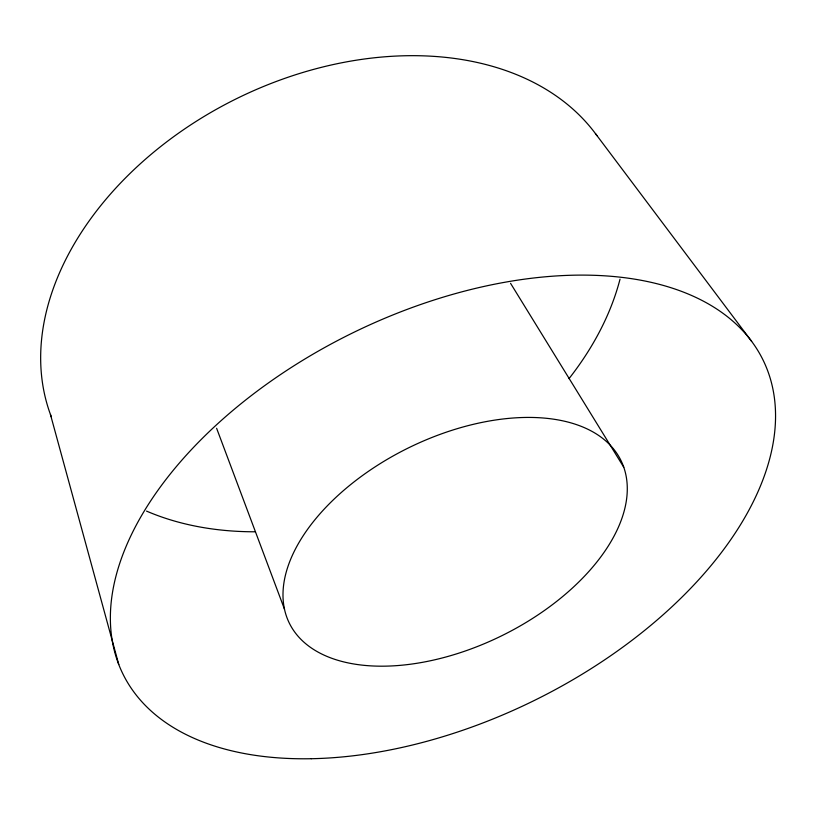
<?xml version="1.0" encoding="UTF-8"?>
<svg xmlns="http://www.w3.org/2000/svg" width="814" height="814" viewBox="0 0 814 814"><rect width="100%" height="100%" fill="white"/><g stroke="black" fill="none" stroke-linecap="round" stroke-linejoin="round"><path stroke-width="1.22" d="M595.431 133.577L751.637 341.361M510.551 283.303L623.778 467.256A184.676 104.864 -26.1 0 1 400.763 665.303A184.676 104.864 -26.1 0 1 340.883 492.857A184.676 104.864 -26.1 0 1 623.778 467.256M216.616 428.276L284.513 609.269M50.437 414.448L118.773 664.509M620.024 279.171A308.252 217.867 -26.1 0 1 569.037 378.612M255.199 531.786A308.252 217.867 -26.1 0 1 146.53 511.1M51.343 416.86A308.252 217.867 -26.1 0 1 229.823 102.065A308.252 217.867 -26.1 0 1 596.947 135.643M311.274 758.719A356.481 204.996 -26.1 0 0 773.3 391.056A356.481 204.996 -26.1 0 0 244.312 401.068A356.481 204.996 -26.1 0 0 311.274 758.719"/></g></svg>
